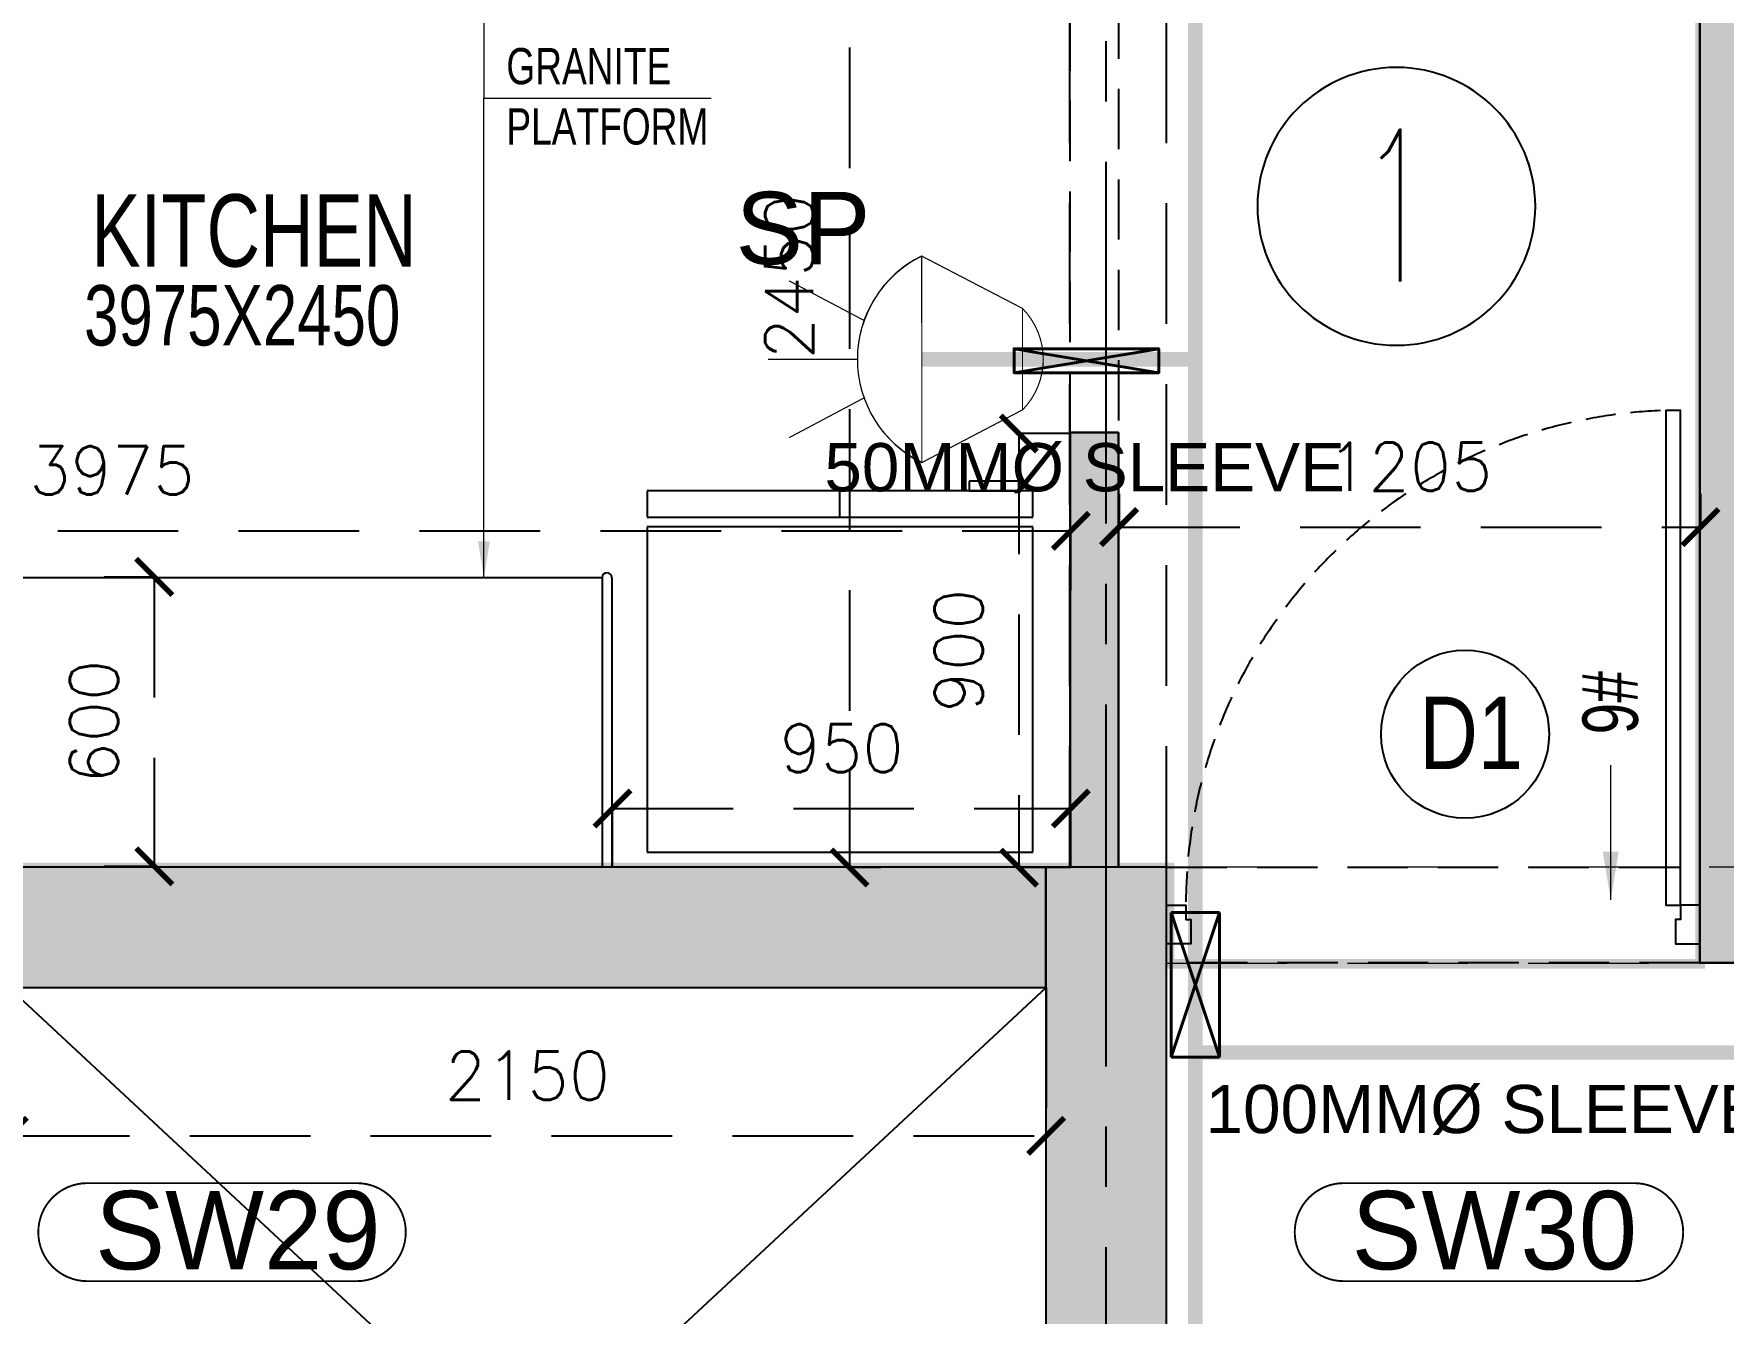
# Model space of a CAD drawing. Header units: millimetres. Extents: x 1135099 to 1230264, y -5736945 to -5695799.
# Drawn here: x 1202743 to 1206244, y -5711475 to -5708823 of the extents above; entities that cross this region are included whole.
import ezdxf
from ezdxf.enums import TextEntityAlignment as Align

# ---------------------------------------------------------------- set-up
doc = ezdxf.new("R2010")
doc.units = ezdxf.units.MM
doc.header["$LTSCALE"] = 1000
doc.header["$MEASUREMENT"] = 0
for name, pattern in [('2BHK-A - BACK$1$AUDIT_D_120904163729-0', [0]), ('2BHK-A - BACK$1$HIDDEN', [0.375, 0.25, -0.125]), ('AUDIT_D_120904163729-0', [0]), ('T8 - TYPICAL FLOOR CORE$0$HIDDEN', [0.375, 0.25, -0.125]), ('T8(T9 IS SIMILAR) - DIMENSION & TEXTING$0$( Hidden )', [0.375, 0.25, -0.125]), ('T8(T9 IS SIMILAR) - DIMENSION & TEXTING$0$3BHK-D$0$HIDDEN', [0.375, 0.25, -0.125]), ('T8(T9 IS SIMILAR) - DIMENSION & TEXTING$0$CENTER2', [1.125, 0.75, -0.125, 0.125, -0.125]), ('T8(T9 IS SIMILAR) - DIMENSION & TEXTING$0$HIDDEN', [0.375, 0.25, -0.125]), ('T8(T9 IS SIMILAR) - DIMENSION & TEXTING$1$AUDIT_D_120904163729-0', [0]), ('T8(T9 IS SIMILAR)$0$$0$HIDDEN', [0.375, 0.25, -0.125]), ('T8(T9 IS SIMILAR)$0$HIDDEN', [0.375, 0.25, -0.125]), ('T8_REFUGE COLUMNS$0$CENTER2', [1.125, 0.75, -0.125, 0.125, -0.125])]:
    doc.linetypes.add(name, pattern=pattern)
doc.layers.get('0').update_dxf_attribs({"linetype": 'AUDIT_D_120904163729-0'})
for name, color, linetype in [('2BHK-A - BACK$0$A-DOOR-FULL', 2, 'Continuous'), ('2BHK-A - BACK$0$a-KIT FIX', 251, 'Continuous'), ('2BHK-A - BACK$1$A-HATCH -160', 251, '2BHK-A - BACK$1$AUDIT_D_120904163729-0'), ('2BHK-A - BACK$1$CUT-OUT', 49, 'Continuous'), ('T8 - TYPICAL FLOOR CORE$0$A-DIMENSIONS', 2, 'T8 - TYPICAL FLOOR CORE$0$HIDDEN'), ('T8 - TYPICAL FLOOR CORE$0$A-FLAT NOS.', 7, 'Continuous'), ('T8 - TYPICAL FLOOR CORE$0$A-RSP DOOR NO', 4, 'Continuous'), ('T8 - TYPICAL FLOOR CORE$0$CUT-OUT', 49, 'Continuous'), ('T8(T9 IS SIMILAR) - DIMENSION & TEXTING$0$A-DIMENSIONS', 2, 'T8(T9 IS SIMILAR) - DIMENSION & TEXTING$0$HIDDEN'), ('T8(T9 IS SIMILAR) - DIMENSION & TEXTING$0$A-FIRE FIGHTING', 7, 'T8(T9 IS SIMILAR) - DIMENSION & TEXTING$1$AUDIT_D_120904163729-0'), ('T8(T9 IS SIMILAR) - DIMENSION & TEXTING$1$a-window-no', 125, 'Continuous'), ('T8(T9 IS SIMILAR)$0$S-BEAM', 20, 'T8(T9 IS SIMILAR)$0$$0$HIDDEN'), ('T8_REFUGE COLUMNS$0$A-CENTERLINE', 193, 'T8_REFUGE COLUMNS$0$CENTER2'), ('T8_REFUGE COLUMNS$1$A-RCC COLS', 3, 'Continuous'), ('T8_TYPICAL COLUMNS$0$A-RCC COLS', 3, 'Continuous')]:
    doc.layers.add(name, color=color, linetype=linetype)
for name, color, linetype, lineweight in [('2BHK-A - BACK$1$A-WALL- 160', 6, 'Continuous', 30), ('T8(T9 IS SIMILAR) - DIMENSION & TEXTING$0$U-IPD-WS-FIRE', 1, 'Continuous', 40), ('T8(T9 IS SIMILAR) - DIMENSION & TEXTING$0$U-IPD-WS-SP', 1, 'Continuous', 5), ('T8(T9 IS SIMILAR) - DIMENSION & TEXTING$0$U-IPD-WS-TEXT', 7, 'Continuous', 0), ('T8(T9 IS SIMILAR) - DIMENSION & TEXTING$1$a-Text', 4, 'Continuous', 0), ('T8(T9 IS SIMILAR) - DIMENSION & TEXTING$1$a-TEXT -R SIZE', 4, 'Continuous', 0), ('T8(T9 IS SIMILAR) - DIMENSION & TEXTING$1$R0-18-10-2014-T1-1st Podium Floor Plan$0$Text', 2, 'Continuous', 0), ('T8(T9 IS SIMILAR)$0$D&W', 8, 'Continuous', 25), ('T8(T9 IS SIMILAR)$0$SCPL BEAM', 191, 'T8(T9 IS SIMILAR)$0$$0$HIDDEN', 13), ('T8_REFUGE COLUMNS$0$A-COLUMN NO size reduce', 81, 'Continuous', 25)]:
    doc.layers.add(name, color=color, linetype=linetype, lineweight=lineweight)
doc.layers.add('A-RERA CARPET AREA', color=30, linetype='Continuous', plot=False)
for name, color, linetype, lineweight, true_color in [('T8(T9 IS SIMILAR) - DIMENSION & TEXTING$0$U-IPD-SP-SLEV-100', 7, 'T8(T9 IS SIMILAR) - DIMENSION & TEXTING$0$CENTER2', 40, 0xdc3709), ('T8(T9 IS SIMILAR) - DIMENSION & TEXTING$0$U-IPD-SP-SLEV-50', 7, 'T8(T9 IS SIMILAR) - DIMENSION & TEXTING$0$3BHK-D$0$HIDDEN', 40, 0x2f0dd9), ('T8_REFUGE COLUMNS$1$COL-HATCH', 7, 'Continuous', 25, 0xa3a3a3)]:
    doc.layers.add(name, color=color, linetype=linetype, lineweight=lineweight, true_color=true_color)
doc.styles.add('T8 - TYPICAL FLOOR CORE$0$DIM150', font='SIMPLEX.shx', dxfattribs={"width": 0.6})
doc.styles.add('T8 - TYPICAL FLOOR CORE$0$Romans 1', font='romans.shx', dxfattribs={"height": 100})
doc.styles.add('T8(T9 IS SIMILAR) - DIMENSION & TEXTING$0$arial', font='sanss___.ttf')
doc.styles.add('T8(T9 IS SIMILAR) - DIMENSION & TEXTING$0$Romans 1', font='romans.shx', dxfattribs={"height": 100})
doc.styles.add('T8(T9 IS SIMILAR) - DIMENSION & TEXTING$1$ARIAL ARROW', font='swisscl.ttf')
doc.styles.add('T8(T9 IS SIMILAR) - DIMENSION & TEXTING$1$LODHA STANDERD', font='sanss___.ttf')
doc.styles.add('T8(T9 IS SIMILAR) - DIMENSION & TEXTING$1$Tahoma', font='tahoma.ttf')
doc.styles.add('T8_REFUGE COLUMNS$0$STANDARD', font='GOTHIC.TTF')
doc.dimstyles.new('T8 - TYPICAL FLOOR CORE$0$ALPINE S', dxfattribs={"dimscale": 0, "dimtxt": 100, "dimasz": 75, "dimexe": 0, "dimexo": 0, "dimgap": 75, "dimtad": 1, "dimdec": 0, "dimzin": 0, "dimdsep": 46, "dimtxsty": 'T8 - TYPICAL FLOOR CORE$0$Romans 1', "dimblk": 'T8 - TYPICAL FLOOR CORE$0$_ArchTick', "dimcen": 0.09, "dimclrd": 256, "dimclre": 256, "dimclrt": 7, "dimadec": 0, "dimazin": 0, "dimtfac": 1, "dimtdec": 0, "dimtofl": 0, "dimtmove": 1, "dimatfit": 0, "dimldrblk": 'T8 - TYPICAL FLOOR CORE$0$_Open90', "dimfxl": 1, "dimtolj": 1, "dimtzin": 0, "dimarcsym": 0})
doc.dimstyles.new('T8(T9 IS SIMILAR) - DIMENSION & TEXTING$0$ALPINE S', dxfattribs={"dimscale": 0, "dimtxt": 100, "dimasz": 75, "dimexe": 0, "dimexo": 0, "dimgap": 75, "dimtad": 1, "dimdec": 0, "dimzin": 0, "dimdsep": 46, "dimtxsty": 'T8(T9 IS SIMILAR) - DIMENSION & TEXTING$0$Romans 1', "dimblk": 'T8(T9 IS SIMILAR) - DIMENSION & TEXTING$0$_ArchTick', "dimcen": 0.09, "dimclrd": 256, "dimclre": 256, "dimclrt": 7, "dimadec": 0, "dimazin": 0, "dimtfac": 1, "dimtdec": 0, "dimtofl": 0, "dimtmove": 1, "dimatfit": 0, "dimldrblk": 'T8(T9 IS SIMILAR) - DIMENSION & TEXTING$0$_Open90', "dimfxl": 1, "dimtolj": 1, "dimtzin": 0, "dimarcsym": 0})
doc.dimstyles.new('T8(T9 IS SIMILAR) - DIMENSION & TEXTING$1$SAMATA STD', dxfattribs={"dimtxt": 100, "dimasz": 50, "dimexe": 50, "dimexo": 50, "dimgap": 10, "dimtad": 0, "dimdec": 0, "dimrnd": 5, "dimzin": 0, "dimdsep": 46, "dimtxsty": 'T8(T9 IS SIMILAR) - DIMENSION & TEXTING$1$Tahoma', "dimblk": 'T8(T9 IS SIMILAR) - DIMENSION & TEXTING$1$_Origin2', "dimcen": -50, "dimdle": 50, "dimclrd": 7, "dimclre": 7, "dimclrt": 7, "dimadec": 0, "dimazin": 0, "dimtfac": 1, "dimtdec": 0, "dimtmove": 1, "dimatfit": 3, "dimfxl": 150, "dimtfill": 1, "dimtolj": 1, "dimtzin": 0, "dimlwd": -1, "dimlwe": -1, "dimarcsym": 0})

# ---------------------------------------------------------------- blocks, each defined once
blk = doc.blocks.new('T8(T9 IS SIMILAR) - DIMENSION & TEXTING$1$WINDOW TAG')
at = {"layer": 'T8(T9 IS SIMILAR) - DIMENSION & TEXTING$1$a-window-no'}
blk.add_circle((0, 0), 174.1, dxfattribs=at)
at = {"layer": 'T8(T9 IS SIMILAR) - DIMENSION & TEXTING$1$a-window-no', "style": 'T8(T9 IS SIMILAR) - DIMENSION & TEXTING$1$LODHA STANDERD'}
blk.add_attdef('WINDOW', text='', height=150, dxfattribs=at).set_placement((11.3, 2.8), align=Align.MIDDLE_CENTER)
blk = doc.blocks.new('T8(T9 IS SIMILAR) - DIMENSION & TEXTING$0$_ArchTick')
at = {"color": 0, "linetype": 'ByBlock', "const_width": 0.15}
blk.add_lwpolyline([(-0.5, -0.5), (0.5, 0.5)], dxfattribs=at)
blk = doc.blocks.new('*D554')
at = {"layer": 'T8(T9 IS SIMILAR) - DIMENSION & TEXTING$0$A-DIMENSIONS', "linetype": 'T8(T9 IS SIMILAR) - DIMENSION & TEXTING$0$HIDDEN', "lineweight": -2, "transparency": 16777216}
for p, q in [((1204992.3, -5709776), (1204992.3, -5709845)), ((1206197.3, -5709776), (1206197.3, -5709845))]:
    blk.add_line(p, q, dxfattribs=at)
at = {"layer": 'T8(T9 IS SIMILAR) - DIMENSION & TEXTING$0$A-DIMENSIONS', "lineweight": -2, "transparency": 16777216}
blk.add_line((1204992.3, -5709845), (1206197.3, -5709845), dxfattribs=at)
at = {"layer": 'T8(T9 IS SIMILAR) - DIMENSION & TEXTING$0$A-DIMENSIONS', "linetype": 'ByBlock', "lineweight": -2, "transparency": 16777216, "xscale": 75, "yscale": 75, "zscale": 75, "rotation": 180}
blk.add_blockref('T8(T9 IS SIMILAR) - DIMENSION & TEXTING$0$_ArchTick', (1204992.3, -5709845), dxfattribs=at)
at = {"layer": 'T8(T9 IS SIMILAR) - DIMENSION & TEXTING$0$A-DIMENSIONS', "linetype": 'ByBlock', "lineweight": -2, "transparency": 16777216, "xscale": 75, "yscale": 75, "zscale": 75}
blk.add_blockref('T8(T9 IS SIMILAR) - DIMENSION & TEXTING$0$_ArchTick', (1206197.3, -5709845), dxfattribs=at)
at = {"layer": 'T8(T9 IS SIMILAR) - DIMENSION & TEXTING$0$A-DIMENSIONS', "color": 7, "linetype": 'ByBlock', "transparency": 16777216, "insert": (1205594.8, -5709720), "char_height": 100, "attachment_point": 5, "style": 'T8(T9 IS SIMILAR) - DIMENSION & TEXTING$0$Romans 1'}
blk.add_mtext('\\A1;1205', dxfattribs=at)
blk = doc.blocks.new('T8(T9 IS SIMILAR) - DIMENSION & TEXTING$0$_Open90')
at = {"color": 0, "linetype": 'ByBlock', "lineweight": -2}
for p, q in [((-0.5, 0.5), (0, 0)), ((0, 0), (-1, 0)), ((0, 0), (-0.5, -0.5))]:
    blk.add_line(p, q, dxfattribs=at)
blk = doc.blocks.new('*D555')
at = {"layer": 'T8(T9 IS SIMILAR) - DIMENSION & TEXTING$0$A-DIMENSIONS', "linetype": 'T8(T9 IS SIMILAR) - DIMENSION & TEXTING$0$HIDDEN', "lineweight": -2, "transparency": 16777216}
for p, q in [((1204892.3, -5709651), (1204784.6, -5709651)), ((1204892.3, -5710550.9), (1204784.6, -5710550.9))]:
    blk.add_line(p, q, dxfattribs=at)
at = {"layer": 'T8(T9 IS SIMILAR) - DIMENSION & TEXTING$0$A-DIMENSIONS', "lineweight": -2, "transparency": 16777216}
blk.add_line((1204784.6, -5709651), (1204784.6, -5710550.9), dxfattribs=at)
at = {"layer": 'T8(T9 IS SIMILAR) - DIMENSION & TEXTING$0$A-DIMENSIONS', "linetype": 'ByBlock', "lineweight": -2, "transparency": 16777216, "xscale": 75, "yscale": 75, "zscale": 75}
for p, rotation in [((1204784.6, -5709651), 90), ((1204784.6, -5710550.9), 270)]:
    blk.add_blockref('T8(T9 IS SIMILAR) - DIMENSION & TEXTING$0$_ArchTick', p, dxfattribs=dict(at, rotation=rotation))
at = {"layer": 'T8(T9 IS SIMILAR) - DIMENSION & TEXTING$0$A-DIMENSIONS', "color": 7, "linetype": 'ByBlock', "transparency": 16777216, "insert": (1204659.6, -5710100.9), "char_height": 100, "attachment_point": 5, "rotation": 90, "style": 'T8(T9 IS SIMILAR) - DIMENSION & TEXTING$0$Romans 1'}
blk.add_mtext('\\A1;900', dxfattribs=at)
blk = doc.blocks.new('*D557')
at = {"layer": 'T8(T9 IS SIMILAR) - DIMENSION & TEXTING$0$A-DIMENSIONS', "linetype": 'T8(T9 IS SIMILAR) - DIMENSION & TEXTING$0$HIDDEN', "lineweight": -2, "transparency": 16777216}
for p, q in [((1200917.3, -5709976.5), (1200917.3, -5709852.6)), ((1204892.3, -5709976.5), (1204892.3, -5709852.6))]:
    blk.add_line(p, q, dxfattribs=at)
at = {"layer": 'T8(T9 IS SIMILAR) - DIMENSION & TEXTING$0$A-DIMENSIONS', "lineweight": -2, "transparency": 16777216}
blk.add_line((1200917.3, -5709852.6), (1204892.3, -5709852.6), dxfattribs=at)
at = {"layer": 'T8(T9 IS SIMILAR) - DIMENSION & TEXTING$0$A-DIMENSIONS', "linetype": 'ByBlock', "lineweight": -2, "transparency": 16777216, "xscale": 75, "yscale": 75, "zscale": 75, "rotation": 180}
blk.add_blockref('T8(T9 IS SIMILAR) - DIMENSION & TEXTING$0$_ArchTick', (1200917.3, -5709852.6), dxfattribs=at)
at = {"layer": 'T8(T9 IS SIMILAR) - DIMENSION & TEXTING$0$A-DIMENSIONS', "linetype": 'ByBlock', "lineweight": -2, "transparency": 16777216, "xscale": 75, "yscale": 75, "zscale": 75}
blk.add_blockref('T8(T9 IS SIMILAR) - DIMENSION & TEXTING$0$_ArchTick', (1204892.3, -5709852.6), dxfattribs=at)
at = {"layer": 'T8(T9 IS SIMILAR) - DIMENSION & TEXTING$0$A-DIMENSIONS', "color": 7, "linetype": 'ByBlock', "transparency": 16777216, "insert": (1202904.8, -5709727.6), "char_height": 100, "attachment_point": 5, "style": 'T8(T9 IS SIMILAR) - DIMENSION & TEXTING$0$Romans 1'}
blk.add_mtext('\\A1;3975', dxfattribs=at)
blk = doc.blocks.new('*D559')
at = {"layer": 'T8(T9 IS SIMILAR) - DIMENSION & TEXTING$0$A-DIMENSIONS', "linetype": 'T8(T9 IS SIMILAR) - DIMENSION & TEXTING$0$HIDDEN', "lineweight": -2, "transparency": 16777216}
for p, q in [((1204498.4, -5708100.9), (1204433.5, -5708100.9)), ((1204498.4, -5710550.9), (1204433.5, -5710550.9))]:
    blk.add_line(p, q, dxfattribs=at)
at = {"layer": 'T8(T9 IS SIMILAR) - DIMENSION & TEXTING$0$A-DIMENSIONS', "lineweight": -2, "transparency": 16777216}
blk.add_line((1204433.5, -5708100.9), (1204433.5, -5710550.9), dxfattribs=at)
at = {"layer": 'T8(T9 IS SIMILAR) - DIMENSION & TEXTING$0$A-DIMENSIONS', "linetype": 'ByBlock', "lineweight": -2, "transparency": 16777216, "xscale": 75, "yscale": 75, "zscale": 75}
for p, rotation in [((1204433.5, -5708100.9), 90), ((1204433.5, -5710550.9), 270)]:
    blk.add_blockref('T8(T9 IS SIMILAR) - DIMENSION & TEXTING$0$_ArchTick', p, dxfattribs=dict(at, rotation=rotation))
at = {"layer": 'T8(T9 IS SIMILAR) - DIMENSION & TEXTING$0$A-DIMENSIONS', "color": 7, "linetype": 'ByBlock', "transparency": 16777216, "insert": (1204308.5, -5709325.9), "char_height": 100, "attachment_point": 5, "rotation": 90, "style": 'T8(T9 IS SIMILAR) - DIMENSION & TEXTING$0$Romans 1'}
blk.add_mtext('\\A1;2450', dxfattribs=at)
blk = doc.blocks.new('T8(T9 IS SIMILAR) - DIMENSION & TEXTING$0$SIDE SPRINKLER')
at = {"layer": 'T8(T9 IS SIMILAR) - DIMENSION & TEXTING$0$U-IPD-WS-SP', "const_width": 3, "elevation": 0}
for points in [[(-6847.2, -87791.6), (-7102.7, -87925.5)], [(-6700.4, -87955.9), (-6510.2, -87854.9)], [(-6683.5, -88053.8), (-6456.1, -88053.8)], [(-6700.2, -88152.7), (-6509.9, -88253.3)], [(-6847.2, -88315.9), (-7102.7, -88183.1)]]:
    blk.add_lwpolyline(points, dxfattribs=at)
for points in [[(-6847.2, -87791.6, 0.000405), (-6846.7, -88316.2, 0.623274), (-6846.7, -87792.3, 0.617961)], [(-7102.7, -87925.2, 0.001274), (-7102.7, -88183.1, -0.409371), (-7102.7, -87925.2, -0.617961)]]:
    blk.add_lwpolyline(points, format="xyb", dxfattribs=at)
at = {"layer": 'T8(T9 IS SIMILAR) - DIMENSION & TEXTING$0$U-IPD-WS-SP'}
for centre, start, end in [((-6975.2, -88053.8), 296.0387, 63.9613), ((-6975.2, -88053.8), 0, 63.9613), ((-6975.2, -88054.2), 296.1316, 0.0929)]:
    blk.add_arc(centre, 291.8, start, end, dxfattribs=at)
blk = doc.blocks.new('T8(T9 IS SIMILAR) - DIMENSION & TEXTING$0$A$C7A147FD6')
at = {"layer": 'T8(T9 IS SIMILAR) - DIMENSION & TEXTING$0$U-IPD-SP-SLEV-100', "ltscale": 0.5, "elevation": -1.3}
blk.add_lwpolyline([(-2252, 4730), (-2252, 4430), (-2352, 4430), (-2352, 4730), (-2252, 4730), (-2352, 4430), (-2252, 4430), (-2352, 4730)], dxfattribs=at)
at = {"layer": 'T8(T9 IS SIMILAR) - DIMENSION & TEXTING$0$U-IPD-SP-SLEV-50', "linetype": 'ByBlock', "elevation": 0.4}
blk.add_lwpolyline([(-2677.8, 5898.7), (-2377.8, 5898.7), (-2377.8, 5848.7), (-2677.8, 5848.7), (-2677.8, 5898.7), (-2377.8, 5848.7), (-2677.8, 5848.7), (-2377.8, 5898.7)], dxfattribs=at)
at = {"layer": 'T8(T9 IS SIMILAR) - DIMENSION & TEXTING$0$U-IPD-WS-FIRE', "color": 220, "linetype": 'T8(T9 IS SIMILAR) - DIMENSION & TEXTING$0$( Hidden )', "ltscale": 2, "true_color": 0xf529da, "const_width": 30}
for points, elevation in [([(-7776.2, 12094.8), (-8038.3, 12094.8), (-8038.3, 10255), (-6390.9, 10255), (-6229.3, 10255), (-6229.3, 8762.3), (-6229.3, 7119.2), (-2302, 7119.2), (-2302, 1112.5)], -1.3), ([(-2869, 5876.7), (-2302, 5876.7)], 0.4)]:
    blk.add_lwpolyline(points, dxfattribs=dict(at, elevation=elevation))
at = {"layer": 'T8(T9 IS SIMILAR) - DIMENSION & TEXTING$0$U-IPD-WS-FIRE', "color": 9, "linetype": 'T8(T9 IS SIMILAR) - DIMENSION & TEXTING$0$( Hidden )', "ltscale": 2, "true_color": 0xafd9aa, "const_width": 30, "elevation": -1.3}
blk.add_lwpolyline([(5416.1, 12094.5), (5678.3, 12094.5), (5678.2, 10254.7), (4030.8, 10254.8), (3869.2, 10254.8), (3869.1, 8762.1), (3869.1, 7119), (-58.2, 7119.2), (-58.4, 4440), (-2302, 4440)], dxfattribs=at)
at = {"layer": 'T8(T9 IS SIMILAR) - DIMENSION & TEXTING$0$U-IPD-WS-FIRE', "xscale": 0.8162240268536692, "yscale": 0.8162240268536692, "zscale": 0.8162240268536692, "rotation": 180}
blk.add_blockref('T8(T9 IS SIMILAR) - DIMENSION & TEXTING$0$SIDE SPRINKLER', (-8457.7, -65995, 0.4), dxfattribs=at)
at = {"layer": 'T8(T9 IS SIMILAR) - DIMENSION & TEXTING$0$U-IPD-WS-TEXT', "attachment_point": 1, "rotation": 359.9999, "style": 'T8(T9 IS SIMILAR) - DIMENSION & TEXTING$0$arial'}
for s, width, insert, char_height in [('SP', 0.382, (-3254.9, 6223.8, -0.3), 150), ('50MM%%C SLEEVE', 1876.047, (-3070.9, 5703, 2.3), 100), ('100MM%%C SLEEVE', 1876.047, (-2280.8, 4372.7, -1.5), 100)]:
    blk.add_mtext_dynamic_manual_height_columns(s, width=width, gutter_width=0.75, heights=[0], dxfattribs=dict(at, insert=insert, char_height=char_height))
blk = doc.blocks.new('*D358')
at = {"layer": 'T8(T9 IS SIMILAR) - DIMENSION & TEXTING$0$A-DIMENSIONS', "linetype": 'T8(T9 IS SIMILAR) - DIMENSION & TEXTING$0$HIDDEN', "lineweight": -2, "transparency": 16777216}
for p, q in [((1202888.6, -5709948.2), (1202992.6, -5709948.2)), ((1202888.6, -5710548.1), (1202992.6, -5710548.1))]:
    blk.add_line(p, q, dxfattribs=at)
at = {"layer": 'T8(T9 IS SIMILAR) - DIMENSION & TEXTING$0$A-DIMENSIONS', "lineweight": -2, "transparency": 16777216}
blk.add_line((1202992.6, -5709948.2), (1202992.6, -5710548.1), dxfattribs=at)
at = {"layer": 'T8(T9 IS SIMILAR) - DIMENSION & TEXTING$0$A-DIMENSIONS', "linetype": 'ByBlock', "lineweight": -2, "transparency": 16777216, "xscale": 75, "yscale": 75, "zscale": 75}
for p, rotation in [((1202992.6, -5709948.2), 90), ((1202992.6, -5710548.1), 270)]:
    blk.add_blockref('T8(T9 IS SIMILAR) - DIMENSION & TEXTING$0$_ArchTick', p, dxfattribs=dict(at, rotation=rotation))
at = {"layer": 'T8(T9 IS SIMILAR) - DIMENSION & TEXTING$0$A-DIMENSIONS', "color": 7, "linetype": 'ByBlock', "transparency": 16777216, "insert": (1202867.6, -5710248.2), "char_height": 100, "attachment_point": 5, "rotation": 90, "style": 'T8(T9 IS SIMILAR) - DIMENSION & TEXTING$0$Romans 1'}
blk.add_mtext('\\A1;600', dxfattribs=at)
blk = doc.blocks.new('*D359')
at = {"layer": 'T8(T9 IS SIMILAR) - DIMENSION & TEXTING$0$A-DIMENSIONS', "linetype": 'T8(T9 IS SIMILAR) - DIMENSION & TEXTING$0$HIDDEN', "lineweight": -2, "transparency": 16777216}
for p, q in [((1203942.1, -5710549.5), (1203942.1, -5710428.3)), ((1204892.3, -5710550.9), (1204892.3, -5710428.3))]:
    blk.add_line(p, q, dxfattribs=at)
at = {"layer": 'T8(T9 IS SIMILAR) - DIMENSION & TEXTING$0$A-DIMENSIONS', "lineweight": -2, "transparency": 16777216}
blk.add_line((1203942.1, -5710428.3), (1204892.3, -5710428.3), dxfattribs=at)
at = {"layer": 'T8(T9 IS SIMILAR) - DIMENSION & TEXTING$0$A-DIMENSIONS', "linetype": 'ByBlock', "lineweight": -2, "transparency": 16777216, "xscale": 75, "yscale": 75, "zscale": 75, "rotation": 180}
blk.add_blockref('T8(T9 IS SIMILAR) - DIMENSION & TEXTING$0$_ArchTick', (1203942.1, -5710428.3), dxfattribs=at)
at = {"layer": 'T8(T9 IS SIMILAR) - DIMENSION & TEXTING$0$A-DIMENSIONS', "linetype": 'ByBlock', "lineweight": -2, "transparency": 16777216, "xscale": 75, "yscale": 75, "zscale": 75}
blk.add_blockref('T8(T9 IS SIMILAR) - DIMENSION & TEXTING$0$_ArchTick', (1204892.3, -5710428.3), dxfattribs=at)
at = {"layer": 'T8(T9 IS SIMILAR) - DIMENSION & TEXTING$0$A-DIMENSIONS', "color": 7, "linetype": 'ByBlock', "transparency": 16777216, "insert": (1204417.2, -5710303.3), "char_height": 100, "attachment_point": 5, "style": 'T8(T9 IS SIMILAR) - DIMENSION & TEXTING$0$Romans 1'}
blk.add_mtext('\\A1;950', dxfattribs=at)
blk = doc.blocks.new('T8(T9 IS SIMILAR) - DIMENSION & TEXTING$1$_Origin2')
at = {"color": 0, "linetype": 'ByBlock', "lineweight": -2}
blk.add_line((-0.5, 0), (-1, 0), dxfattribs=at)
for radius in [0.5, 0.25]:
    blk.add_circle((0, 0), radius, dxfattribs=at)
blk = doc.blocks.new('T8_REFUGE COLUMNS')
at = {"layer": 'T8_REFUGE COLUMNS$1$COL-HATCH', "linetype": 'ByBlock'}
h = blk.add_hatch(color=256, dxfattribs=at)
h.dxf.hatch_style = 1
h.paths.add_polyline_path([(1200042.1, -5713849.9), (1200042.1, -5710549.9), (1205092.1, -5710549.9), (1205092.1, -5712999.9), (1204842.1, -5712999.9), (1204842, -5710799.9), (1200292.1, -5710799.9), (1200292.1, -5713849.9)])
at = {"layer": 'T8_REFUGE COLUMNS$0$A-CENTERLINE'}
blk.add_line((1204967.1, -5719963), (1204967.1, -5698299.6), dxfattribs=at)
at = {"layer": 'T8_REFUGE COLUMNS$0$A-COLUMN NO size reduce', "linetype": 'ByBlock', "const_width": 3.9}
for points in [[(1202855.1, -5711408.3, -1), (1202855.1, -5711205.1), (1203413.6, -5711205.1, -1), (1203413.6, -5711408.3)], [(1205459.3, -5711408.3, -1), (1205459.3, -5711205.1), (1206061.2, -5711205.1, -1), (1206061.2, -5711408.3)]]:
    blk.add_lwpolyline(points, format="xyb", close=True, dxfattribs=at)
at = {"layer": 'T8_REFUGE COLUMNS$1$A-RCC COLS', "linetype": 'ByBlock'}
for points in [[(1200292.2, -5710799.9), (1204842.1, -5710799.9), (1204842.1, -5710549.9), (1200292.2, -5710549.9)], [(1204842.1, -5712999.9), (1205092.1, -5712999.9), (1205092.1, -5710549.9), (1204842.1, -5710549.9)]]:
    blk.add_lwpolyline(points, close=True, dxfattribs=at)
at = {"layer": 'T8_REFUGE COLUMNS$0$A-COLUMN NO size reduce', "linetype": 'ByBlock', "char_height": 162.5, "attachment_point": 1, "style": 'T8_REFUGE COLUMNS$0$STANDARD'}
for s, insert in [('SW29', (1202871.3, -5711221.3)), ('SW30', (1205475.5, -5711221.3))]:
    blk.add_mtext_dynamic_manual_height_columns(s, width=444.685, gutter_width=500, heights=[0], dxfattribs=dict(at, insert=insert))
blk = doc.blocks.new('T8_TYPICAL COLUMNS')
at = {"layer": 'T8_TYPICAL COLUMNS$0$A-RCC COLS', "linetype": 'ByBlock'}
blk.add_blockref('T8_REFUGE COLUMNS', (0, 0), dxfattribs=at)
blk = doc.blocks.new('*U741')
for points in [[(-40, 0), (0, 0), (0, 30), (10, 30), (10, 80), (-40, 80)], [(1065, 0), (1025, 0), (1025, 30), (1015, 30), (1015, 80), (1065, 80)], [(0, 0), (0, -1025), (30, -1025), (30, 0)]]:
    blk.add_lwpolyline(points, close=True)
at = {"color": 0, "linetype": 'ByBlock', "ltscale": 0.25}
blk.add_arc((-1.5, 0.6), 1026.5, 272.373, 359.9653, dxfattribs=at)
blk = doc.blocks.new('2BHK-A - BACK$0$FRIDGE')
at = {"linetype": 'ByBlock'}
blk.add_line((-146171.8, 411873), (-146116.8, 411873), dxfattribs=at)
at = {"layer": '2BHK-A - BACK$0$a-KIT FIX'}
for p, q in [((-146866.2, 411473.3), (-146866.2, 412272.7)), ((-146866.2, 412272.7), (-146191.7, 412272.7)), ((-146191.7, 412272.7), (-146191.7, 411473.3)), ((-146171.8, 411473.3), (-146171.8, 412272.7)), ((-146171.8, 412272.7), (-146116.8, 412272.7)), ((-146116.8, 412272.7), (-146116.8, 411473.3)), ((-146116.8, 412140.6), (-146116.8, 412244)), ((-146116.8, 412244), (-146097.1, 412244)), ((-146097.1, 412244), (-146097.1, 412140.6)), ((-146097.1, 412140.6), (-146116.8, 412140.6)), ((-146191.7, 411473.3), (-146866.2, 411473.3)), ((-146116.8, 411473.3), (-146171.8, 411473.3))]:
    blk.add_line(p, q, dxfattribs=at)
blk = doc.blocks.new('2BHK-A - BACK')
at = {"layer": '2BHK-A - BACK$1$A-HATCH -160', "linetype": 'ByBlock'}
h = blk.add_hatch(dxfattribs=at)
h.set_pattern_fill('ZIGZAG', color=256, scale=250)
h.set_pattern_definition([(9e-15, (-0.22, 0.45), (31.25, 31.25), [31.25, -31.25]), (90, (31.03, 0.45), (-31.25, 31.25), [31.25, -31.25])])
h.paths.add_polyline_path([(1196642.1, -5706299.9), (1198342.2, -5706299.9), (1198342.2, -5706399.9), (1196642.1, -5706399.9)])
h.paths.add_polyline_path([(1199382.6, -5705299.9), (1199382.6, -5705199.9), (1201592.2, -5705199.9), (1201592.2, -5705299.9), (1200442.1, -5705299.9), (1200442.1, -5705399.9), (1200342.1, -5705399.9), (1200342.1, -5705299.9)])
h.paths.add_polyline_path([(1200442.1, -5706399.9), (1201341.8, -5706399.9), (1201341.8, -5706299.9), (1200442.1, -5706299.9)])
h.paths.add_polyline_path([(1202091.8, -5706299.9), (1202691.8, -5706299.9), (1202691.8, -5706399.9), (1202091.8, -5706399.9)])
h.paths.add_polyline_path([(1204892.1, -5708749.5), (1204992.1, -5708749.5), (1204992.1, -5707999.9), (1204892.1, -5707999.9)])
h.paths.add_polyline_path([(1204892.1, -5709649.5), (1204992.1, -5709649.5), (1204992.1, -5710549.5), (1204892.1, -5710549.5)])
h.paths.add_polyline_path([(1200142, -5708600.5), (1200257, -5708600.5), (1200257.1, -5708700.5), (1200042, -5708700.5), (1200042, -5708099.9), (1200142, -5708099.9)])
h.paths.add_polyline_path([(1202792.1, -5701189.9), (1203427.1, -5701189.9), (1203427.1, -5701089.9), (1202792.1, -5701089.9)])
h = blk.add_hatch(dxfattribs=at)
h.set_pattern_fill('HEX', color=256, scale=150)
h.set_pattern_definition([(9e-15, (-0.22, 0.45), (0, 32.47595264), [18.75, -37.5]), (120, (-0.22, 0.45), (-28.125, -16.23797632), [18.75, -37.5]), (60, (18.53, 0.45), (-28.125, 16.23797632), [18.75, -37.5])])
h.paths.add_polyline_path([(1206347.1, -5702324.3), (1206197.1, -5702324.3), (1206197.1, -5710748.8), (1206347.1, -5710748.8)])
at = {"layer": '2BHK-A - BACK$0$a-KIT FIX', "color": 1}
for p, q in [((1200917.1, -5709949.5), (1203922.1, -5709949.5)), ((1203922.1, -5709949.8), (1203922.1, -5710549.5)), ((1203942.1, -5709949.5), (1203942.1, -5710549.5)), ((1203942.1, -5709949.5), (1203942.1, -5709949.5)), ((1203942.1, -5709949.8), (1203942.1, -5710549.5))]:
    blk.add_line(p, q, dxfattribs=at)
blk.add_arc((1203932.1, -5709949.8), 10, 0, 180, dxfattribs=at)
at = {"layer": '2BHK-A - BACK$1$A-WALL- 160', "linetype": 'ByBlock'}
for p, q in [((1206197.1, -5702324.3), (1206197.1, -5710748.8)), ((1206347.1, -5702324.3), (1206347.1, -5710748.8)), ((1204892.1, -5710549.5), (1204892.1, -5709649.5)), ((1204892.1, -5709649.5), (1204992.1, -5709649.5)), ((1204992.1, -5710549.5), (1204992.1, -5709649.5))]:
    blk.add_line(p, q, dxfattribs=at)
blk.add_lwpolyline([(1206347.1, -5702324.3), (1206347.1, -5710748.8), (1206197.1, -5710748.8), (1206197.1, -5702324.3)], dxfattribs=at)
at = {"layer": '2BHK-A - BACK$1$CUT-OUT', "linetype": '2BHK-A - BACK$1$HIDDEN', "ltscale": 0.5}
for points in [[(1204992.1, -5709649.5), (1204892.1, -5709649.5), (1204892.1, -5708749.5), (1204992.1, -5708749.5)], [(1205092.1, -5710748.8), (1205092.1, -5710549.9), (1206197.1, -5710549.9), (1206197.1, -5710748.8)]]:
    blk.add_lwpolyline(points, close=True, dxfattribs=at)
at = {"layer": '2BHK-A - BACK$0$A-DOOR-FULL', "linetype": '2BHK-A - BACK$1$HIDDEN', "rotation": 180}
blk.add_blockref('*U741', (1206157.1, -5710628.8), dxfattribs=at)
at = {"layer": '2BHK-A - BACK$0$a-KIT FIX', "extrusion": (0, 0, -1), "zscale": -1, "rotation": 90}
blk.add_blockref('2BHK-A - BACK$0$FRIDGE', (-792542.1, -5563653), dxfattribs=at)
blk = doc.blocks.new('T8 - TYPICAL FLOOR CORE$0$_ArchTick')
at = {"color": 0, "linetype": 'ByBlock', "const_width": 0.15}
blk.add_lwpolyline([(-0.5, -0.5), (0.5, 0.5)], dxfattribs=at)
blk = doc.blocks.new('*D902')
at = {"layer": 'T8 - TYPICAL FLOOR CORE$0$A-DIMENSIONS', "linetype": 'T8 - TYPICAL FLOOR CORE$0$HIDDEN', "lineweight": -2, "transparency": 16777216}
for p, q in [((1202692.4, -5710799.7), (1202692.4, -5711107.1)), ((1204842.3, -5710799.5), (1204842.3, -5711107.1))]:
    blk.add_line(p, q, dxfattribs=at)
at = {"layer": 'T8 - TYPICAL FLOOR CORE$0$A-DIMENSIONS', "lineweight": -2, "transparency": 16777216}
blk.add_line((1202692.4, -5711107.1), (1204842.3, -5711107.1), dxfattribs=at)
at = {"layer": 'T8 - TYPICAL FLOOR CORE$0$A-DIMENSIONS', "linetype": 'ByBlock', "lineweight": -2, "transparency": 16777216, "xscale": 75, "yscale": 75, "zscale": 75, "rotation": 180}
blk.add_blockref('T8 - TYPICAL FLOOR CORE$0$_ArchTick', (1202692.4, -5711107.1), dxfattribs=at)
at = {"layer": 'T8 - TYPICAL FLOOR CORE$0$A-DIMENSIONS', "linetype": 'ByBlock', "lineweight": -2, "transparency": 16777216, "xscale": 75, "yscale": 75, "zscale": 75}
blk.add_blockref('T8 - TYPICAL FLOOR CORE$0$_ArchTick', (1204842.3, -5711107.1), dxfattribs=at)
at = {"layer": 'T8 - TYPICAL FLOOR CORE$0$A-DIMENSIONS', "color": 7, "linetype": 'ByBlock', "transparency": 16777216, "insert": (1203767.4, -5710982.1), "char_height": 100, "attachment_point": 5, "style": 'T8 - TYPICAL FLOOR CORE$0$Romans 1'}
blk.add_mtext('\\A1;2150', dxfattribs=at)
blk = doc.blocks.new('T8 - TYPICAL FLOOR CORE$0$_Open90')
at = {"color": 0, "linetype": 'ByBlock', "lineweight": -2}
for p, q in [((-0.5, 0.5), (0, 0)), ((0, 0), (-1, 0)), ((0, 0), (-0.5, -0.5))]:
    blk.add_line(p, q, dxfattribs=at)
blk = doc.blocks.new('T8 - TYPICAL FLOOR CORE$0$Door-Tag')
at = {"layer": 'T8 - TYPICAL FLOOR CORE$0$A-RSP DOOR NO'}
blk.add_circle((0, 0.0009), 0.16, dxfattribs=at)
at = {"layer": 'T8 - TYPICAL FLOOR CORE$0$A-RSP DOOR NO', "style": 'T8 - TYPICAL FLOOR CORE$0$DIM150', "width": 0.6}
blk.add_attdef('DOOR-NO', text='', height=0.16, dxfattribs=at).set_placement((258.6178, 64.0008), align=Align.MIDDLE_CENTER)
blk = doc.blocks.new('T8(T9 IS SIMILAR) - DIMENSION & TEXTING')
at = {"layer": 'T8(T9 IS SIMILAR) - DIMENSION & TEXTING$0$A-FIRE FIGHTING', "linetype": 'ByBlock'}
blk.add_blockref('T8(T9 IS SIMILAR) - DIMENSION & TEXTING$0$A$C7A147FD6', (1207452.3, -5715374), dxfattribs=at)
at = {"layer": 'T8(T9 IS SIMILAR) - DIMENSION & TEXTING$1$a-window-no'}
ref = blk.add_blockref('T8(T9 IS SIMILAR) - DIMENSION & TEXTING$1$WINDOW TAG', (1205709.3, -5710274.4), dxfattribs=at)
ref.add_attrib('WINDOW', 'D1', dxfattribs={"height": 150, "style": 'T8(T9 IS SIMILAR) - DIMENSION & TEXTING$1$LODHA STANDERD', "width": 0.8}).set_placement((1205722, -5710271.6), align=Align.MIDDLE_CENTER)
at = {"layer": 'T8(T9 IS SIMILAR) - DIMENSION & TEXTING$1$a-Text', "style": 'T8(T9 IS SIMILAR) - DIMENSION & TEXTING$1$ARIAL ARROW'}
blk.add_text('KITCHEN', height=150, dxfattribs=at).set_placement((1202861.6, -5709305.2))
at = {"layer": 'T8(T9 IS SIMILAR) - DIMENSION & TEXTING$1$a-TEXT -R SIZE', "color": 2, "style": 'T8(T9 IS SIMILAR) - DIMENSION & TEXTING$1$ARIAL ARROW'}
blk.add_text('3975X2450', height=125, dxfattribs=at).set_placement((1202847, -5709468.6))
at = {"layer": 'T8(T9 IS SIMILAR) - DIMENSION & TEXTING$1$R0-18-10-2014-T1-1st Podium Floor Plan$0$Text', "insert": (1203722.3, -5709053.2, 0.6), "char_height": 75, "width": 587.053, "attachment_point": 7, "style": 'T8(T9 IS SIMILAR) - DIMENSION & TEXTING$1$ARIAL ARROW'}
blk.add_mtext('GRANITE PLATFORM', dxfattribs=at)
at = {"layer": 'T8(T9 IS SIMILAR) - DIMENSION & TEXTING$1$R0-18-10-2014-T1-1st Podium Floor Plan$0$Text', "insert": (1206067.4, -5710143.7), "char_height": 114.75, "width": 251.09, "attachment_point": 1, "rotation": 270, "style": 'T8(T9 IS SIMILAR) - DIMENSION & TEXTING$1$ARIAL ARROW'}
blk.add_mtext('#6', dxfattribs=at)
at = {"layer": 'T8(T9 IS SIMILAR) - DIMENSION & TEXTING$0$A-DIMENSIONS', "linetype": 'ByBlock'}
for base, p1, p2, angle, picture, middle in [((1204433.5, -5710550.9), (1204498.4, -5708100.9), (1204498.4, -5710550.9), 270, '*D559', (1204308.5, -5709325.9)), ((1204784.6, -5710550.9), (1204892.3, -5709651), (1204892.3, -5710550.9), 270, '*D555', (1204659.6, -5710100.9)), ((1202992.6, -5710548.1), (1202888.6, -5709948.2), (1202888.6, -5710548.1), 90, '*D358', (1202867.6, -5710248.2))]:
    dim = blk.add_linear_dim(base=base, p1=p1, p2=p2, angle=angle, dimstyle='T8(T9 IS SIMILAR) - DIMENSION & TEXTING$0$ALPINE S', override={"dimscale": 1, "dimfxl": 5, "dimarcsym": 1}, dxfattribs=at)
    dim.commit()
    dim.dimension.update_dxf_attribs({"geometry": picture, "text_midpoint": middle})
for base, p1, p2, picture, middle in [((1204892.3, -5709852.6), (1200917.3, -5709976.5), (1204892.3, -5709976.5), '*D557', (1202904.8, -5709727.6)), ((1206197.3, -5709845), (1204992.3, -5709776), (1206197.3, -5709776), '*D554', (1205594.8, -5709720)), ((1204892.3, -5710428.3, 0.6), (1203942.1, -5710549.5), (1204892.3, -5710550.9), '*D359', (1204417.2, -5710303.3, 0.6))]:
    dim = blk.add_linear_dim(base=base, p1=p1, p2=p2, dimstyle='T8(T9 IS SIMILAR) - DIMENSION & TEXTING$0$ALPINE S', override={"dimscale": 1, "dimfxl": 5, "dimarcsym": 1}, dxfattribs=at)
    dim.commit()
    dim.dimension.update_dxf_attribs({"geometry": picture, "text_midpoint": middle})
at = {"layer": 'T8(T9 IS SIMILAR) - DIMENSION & TEXTING$1$R0-18-10-2014-T1-1st Podium Floor Plan$0$Text'}
for points, override in [([(1203675.7, -5708699.5, 0), (1203675.7, -5708955.8, 0), (1204129.9, -5708955.8, 0)], {"dimasz": 75, "dimclrd": 2, "dimfxlon": 1, "dimarcsym": 1}), ([(1203675.7, -5709949.5, 0), (1203675.7, -5708955.8, 0), (1204146.7, -5708955.9, 0)], {"dimasz": 75, "dimclrd": 2, "dimfxlon": 1, "dimarcsym": 1}), ([(1206011.2, -5710617.7, 0.7), (1206011.3, -5710367.6, 0.7), (1206011.2, -5710338.8, 0.7)], {"dimasz": 100, "dimclrd": 2, "dimfxlon": 1, "dimarcsym": 1})]:
    blk.add_leader(points, dimstyle='T8(T9 IS SIMILAR) - DIMENSION & TEXTING$1$SAMATA STD', override=override, dxfattribs=at)
blk = doc.blocks.new('T8 - TYPICAL FLOOR CORE')
at = {"layer": 'T8 - TYPICAL FLOOR CORE$0$CUT-OUT'}
for p, q in [((1202692.4, -5712799.6), (1204842.3, -5710799.5)), ((1204842.3, -5712799.6), (1202692.4, -5710799.7))]:
    blk.add_line(p, q, dxfattribs=at)
at = {"layer": 'T8 - TYPICAL FLOOR CORE$0$A-FLAT NOS.'}
ref = blk.add_blockref('T8 - TYPICAL FLOOR CORE$0$Door-Tag', (1205568.4, -5709178.9), dxfattribs=dict(at, xscale=-1800, yscale=1800, zscale=1800, rotation=180))
ref.add_attrib('DOOR-NO', '1', dxfattribs={"layer": 'T8 - TYPICAL FLOOR CORE$0$A-RSP DOOR NO', "height": 315, "style": 'T8 - TYPICAL FLOOR CORE$0$DIM150', "width": 0.6}).set_placement((1205568.4, -5709178.9), align=Align.MIDDLE_CENTER)
at = {"layer": 'T8 - TYPICAL FLOOR CORE$0$A-DIMENSIONS', "linetype": 'ByBlock'}
dim = blk.add_linear_dim(base=(1204842.3, -5711107.1), p1=(1202692.4, -5710799.7), p2=(1204842.3, -5710799.5), dimstyle='T8 - TYPICAL FLOOR CORE$0$ALPINE S', override={"dimscale": 1, "dimfxl": 5, "dimarcsym": 1}, dxfattribs=at)
dim.commit()
dim.dimension.update_dxf_attribs({"geometry": '*D902', "text_midpoint": (1203767.4, -5710982.1)})
blk = doc.blocks.new('T8(T9 IS SIMILAR)')
at = {"layer": 'T8(T9 IS SIMILAR)$0$D&W', "linetype": 'ByBlock'}
blk.add_blockref('2BHK-A - BACK', (0, 0), dxfattribs=at)
at = {"layer": 'T8(T9 IS SIMILAR)$0$D&W', "linetype": 'ByBlock', "xscale": -1}
blk.add_blockref('2BHK-A - BACK', (2412544.6, 0), dxfattribs=at)
at = {"layer": 'T8(T9 IS SIMILAR)$0$D&W', "linetype": 'ByBlock'}
blk.add_blockref('T8 - TYPICAL FLOOR CORE', (0, 0), dxfattribs=at)
at = {"layer": 'T8(T9 IS SIMILAR)$0$S-BEAM'}
for p, q in [((1204891.8, -5710549.2), (1204891.9, -5708099.4, -0.8)), ((1205091.8, -5710549.2), (1205091.9, -5708099.4, -0.8))]:
    blk.add_line(p, q, dxfattribs=at)
at = {"layer": 'T8(T9 IS SIMILAR)$0$SCPL BEAM', "linetype": 'T8(T9 IS SIMILAR)$0$HIDDEN'}
for p, q in [((1205091.8, -5710549.2), (1207451.8, -5710549.2)), ((1205091.8, -5710749.2), (1207451.7, -5710749.2))]:
    blk.add_line(p, q, dxfattribs=at)
at = {"layer": 'T8(T9 IS SIMILAR)$0$D&W', "linetype": 'ByBlock'}
blk.add_blockref('T8_TYPICAL COLUMNS', (0, 0), dxfattribs=at)

msp = doc.modelspace()

# ---------------------------------------------------------------- linework, layer by layer
at = {"layer": 'A-RERA CARPET AREA', "const_width": 20, "elevation": 0.3}
msp.add_lwpolyline([(1206196.8, -5710750.6), (1205096.7, -5710750.6), (1205096.7, -5710550.6), (1201732, -5710550.5), (1201732, -5708100.3), (1200922.1, -5708100.3), (1200922.1, -5707850.6), (1200446.6, -5707850.6), (1200446.6, -5706301.1), (1199096.8, -5706301.1), (1199096.8, -5707851.4), (1196646.6, -5707851.5), (1196646.6, -5706301), (1195746.3, -5706300.9), (1195746.3, -5702350.9), (1199382.6, -5702350.9), (1199382.6, -5701252), (1202496.7, -5701252), (1202496.7, -5702326), (1203271.5, -5702326), (1203271.6, -5702166), (1205896.7, -5702166), (1205896.7, -5702166), (1206196.8, -5702166)], close=True, dxfattribs=at)

# ---------------------------------------------------------------- next in the draw order: block references
at = {"linetype": 'ByBlock'}
msp.add_blockref('T8(T9 IS SIMILAR)', (-1.4, 0.2, -0.6), dxfattribs=at)

# ---------------------------------------------------------------- next in the draw order: block references
msp.add_blockref('T8(T9 IS SIMILAR) - DIMENSION & TEXTING', (0, 0), dxfattribs=at)

doc.saveas('drawing.dxf')
